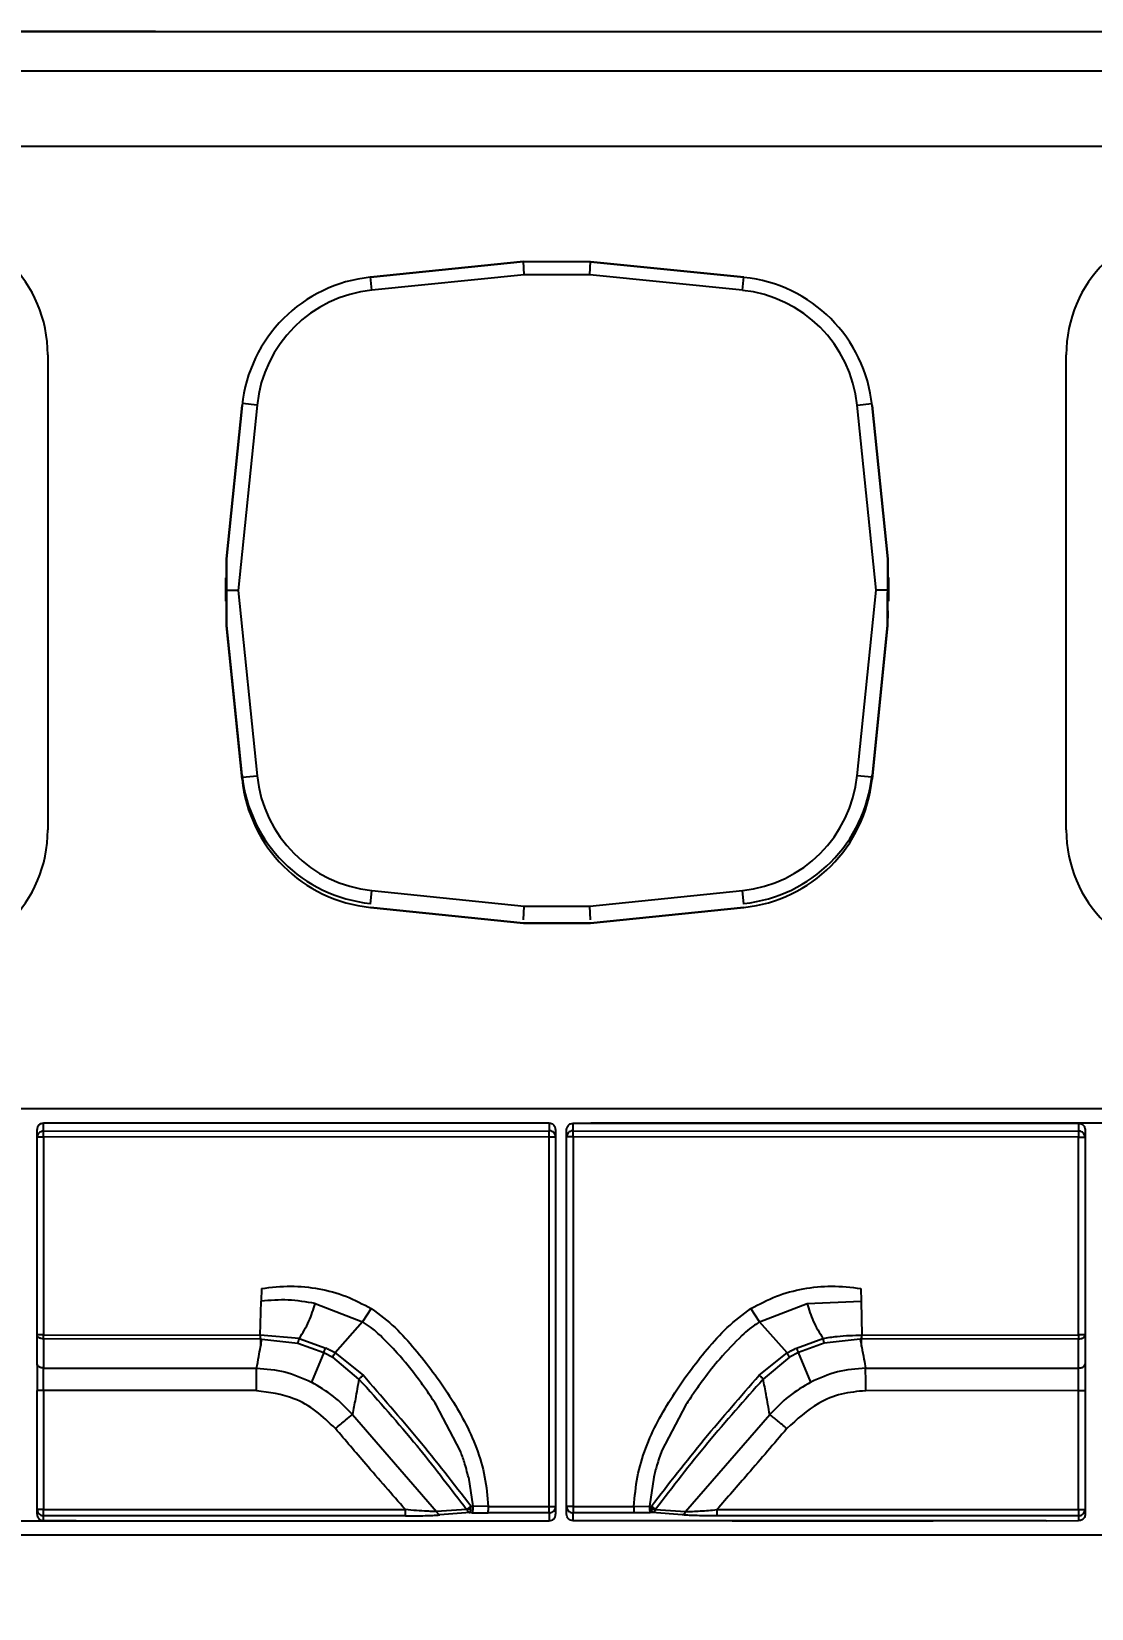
# Model space of a CAD drawing. Header units: millimetres. Extents: x 340 to 481, y 493 to 586.
# Drawn here: x 393.1 to 406.5, y 537.33 to 557.26 of the extents above; entities that cross this region are included whole.
import ezdxf

# ---------------------------------------------------------------- set-up
doc = ezdxf.new("R2010")
doc.units = ezdxf.units.MM
doc.header["$PDSIZE"] = -1
doc.linetypes.add('CENTERX2', pattern=[20.32, 12.7, -2.54, 2.54, -2.54])
doc.dimstyles.new('ISO-25', dxfattribs={"dimtxt": 2.5, "dimasz": 2.5, "dimexe": 1.25, "dimexo": 0.625, "dimtad": 1, "dimtxsty": 'Standard', "dimcen": 2.5, "dimadec": 0, "dimazin": 0, "dimtfac": 1, "dimtmove": 0, "dimatfit": 3, "dimfxl": 1, "dimarcsym": 0})

# ---------------------------------------------------------------- blocks, each defined once
blk = doc.blocks.new('*D2')
at = {"color": 0, "lineweight": -2}
for p, q in [((394.669, 557.257), (348.229, 557.257)), ((350.229, 553.177), (350.229, 536.154)), ((350.229, 512), (350.229, 529.023)), ((394.669, 507.92), (348.229, 507.92))]:
    blk.add_line(p, q, dxfattribs=at)
at = {"color": 0}
for points in [[(350.909, 553.177), (349.549, 553.177), (350.229, 557.257)], [(349.549, 512), (350.909, 512), (350.229, 507.92)]]:
    blk.add_solid(points, dxfattribs=at)
at = {"layer": 'Defpoints', "color": 0}
for p in [(394.669, 557.257), (350.229, 507.92), (394.669, 507.92)]:
    blk.add_point(p, dxfattribs=at)
at = {"color": 0, "insert": (350.229, 532.589), "char_height": 3.5, "attachment_point": 5}
blk.add_mtext('49,34', dxfattribs=at)

msp = doc.modelspace()

# ---------------------------------------------------------------- linework, layer by layer
at = {"color": 7, "linetype": 'Continuous', "lineweight": 25}
for p, q in [((366.407, 557.257), (433.085, 557.257)), ((433.085, 556.757), (366.407, 556.757)), ((399.331, 554.185), (399.322, 554.358)), ((400.161, 554.184), (400.17, 554.358)), ((399.331, 554.185), (397.405, 553.988)), ((400.161, 554.184), (399.331, 554.185)), ((402.087, 553.988), (400.161, 554.184)), ((395.568, 550.596), (395.766, 552.532)), ((395.955, 552.537), (395.716, 550.194)), ((403.776, 550.2), (403.537, 552.538)), ((403.726, 552.532), (403.924, 550.596)), ((395.568, 550.455), (395.568, 550.596)), ((403.924, 550.596), (403.924, 550.457)), ((395.558, 550.194), (395.558, 550.356)), ((403.934, 550.36), (403.934, 550.2)), ((395.716, 550.194), (395.558, 550.194)), ((395.558, 550.059), (395.558, 550.194)), ((395.716, 550.194), (395.955, 547.856)), ((403.537, 547.856), (403.776, 550.2)), ((403.934, 550.2), (403.776, 550.2)), ((403.934, 550.2), (403.934, 550.059)), ((395.568, 549.797), (395.568, 549.936)), ((403.924, 549.939), (403.923, 549.747)), ((395.766, 547.862), (395.568, 549.797)), ((403.923, 549.797), (403.726, 547.862)), ((403.923, 549.747), (403.923, 549.797)), ((397.405, 546.406), (399.331, 546.209)), ((400.161, 546.209), (402.087, 546.406)), ((399.322, 546.036), (399.331, 546.209)), ((399.331, 546.209), (400.161, 546.209)), ((400.17, 546.036), (400.161, 546.209)), ((432.774, 543.645), (366.819, 543.645)), ((393.175, 543.286), (393.175, 543.385)), ((393.175, 540.79), (393.175, 543.286)), ((393.256, 543.366), (393.256, 543.465)), ((399.646, 543.465), (393.256, 543.465)), ((393.256, 543.366), (399.646, 543.371)), ((399.646, 543.292), (393.257, 543.287)), ((393.257, 543.287), (393.257, 540.791)), ((399.646, 543.465), (399.646, 543.371)), ((399.647, 538.623), (399.646, 543.292)), ((399.727, 543.385), (399.727, 543.291)), ((399.727, 543.291), (399.727, 538.622)), ((399.866, 543.291), (399.866, 543.385)), ((399.866, 538.622), (399.866, 543.291)), ((399.947, 543.465), (406.337, 543.465)), ((399.947, 543.371), (399.947, 543.465)), ((399.947, 543.371), (406.337, 543.366)), ((399.947, 543.292), (399.947, 538.623)), ((406.336, 543.287), (399.947, 543.292)), ((406.336, 540.791), (406.336, 543.287)), ((406.337, 543.465), (406.337, 543.366)), ((406.418, 543.385), (406.418, 543.286)), ((406.418, 543.286), (406.418, 540.79)), ((396.011, 541.378), (396.006, 541.219)), ((403.583, 541.378), (403.587, 541.219)), ((395.995, 540.788), (396.006, 541.219)), ((396.688, 541.188), (397.288, 540.956)), ((397.398, 541.123), (397.288, 540.956)), ((402.305, 540.956), (402.195, 541.123)), ((402.305, 540.956), (402.905, 541.188)), ((402.905, 541.188), (403.587, 541.219)), ((403.587, 541.219), (403.598, 540.788)), ((397.288, 540.956), (396.94, 540.563)), ((402.653, 540.563), (402.305, 540.956)), ((393.175, 540.421), (393.175, 540.79)), ((393.257, 540.791), (395.995, 540.788)), ((396.001, 540.738), (393.257, 540.74)), ((393.257, 540.74), (393.257, 540.372)), ((396.487, 540.746), (395.995, 540.788)), ((396, 540.648), (396.001, 540.738)), ((396.001, 540.738), (396.016, 540.738)), ((396.016, 540.738), (396.471, 540.686)), ((396.487, 540.746), (396.822, 540.625)), ((402.771, 540.625), (403.106, 540.746)), ((403.577, 540.738), (403.122, 540.686)), ((403.592, 540.738), (403.577, 540.738)), ((406.337, 540.74), (403.592, 540.738)), ((403.594, 540.648), (403.592, 540.738)), ((403.598, 540.788), (406.336, 540.791)), ((406.337, 540.372), (406.337, 540.74)), ((406.418, 540.79), (406.418, 540.421)), ((396.471, 540.686), (396.796, 540.57)), ((396.796, 540.57), (396.64, 540.195)), ((396.796, 540.57), (396.91, 540.509)), ((397.242, 540.233), (396.91, 540.509)), ((396.94, 540.563), (397.293, 540.281)), ((402.3, 540.281), (402.653, 540.563)), ((402.683, 540.509), (402.351, 540.233)), ((402.797, 540.57), (402.683, 540.509)), ((403.122, 540.686), (402.797, 540.57)), ((402.953, 540.195), (402.797, 540.57)), ((393.257, 540.372), (395.948, 540.369)), ((403.645, 540.369), (406.337, 540.372)), ((393.175, 538.587), (393.175, 540.088)), ((395.947, 540.088), (393.257, 540.092)), ((393.257, 540.088), (393.257, 538.587)), ((395.947, 540.085), (393.257, 540.088)), ((398.522, 539.329), (398.219, 539.907)), ((401.374, 539.907), (401.071, 539.329)), ((403.646, 540.088), (406.336, 540.092)), ((406.336, 540.088), (403.646, 540.085)), ((406.336, 538.587), (406.336, 540.088)), ((406.418, 540.088), (406.418, 538.587)), ((397.16, 539.785), (398.223, 538.558)), ((401.37, 538.558), (402.433, 539.785)), ((398.625, 538.994), (398.681, 538.625)), ((400.968, 538.994), (400.912, 538.625)), ((393.175, 538.524), (393.175, 538.587)), ((393.256, 538.444), (393.256, 538.507)), ((397.828, 538.503), (393.256, 538.507)), ((393.257, 538.587), (397.829, 538.583)), ((398.602, 538.587), (398.223, 538.558)), ((398.646, 538.545), (398.266, 538.516)), ((398.67, 538.544), (398.646, 538.545)), ((398.655, 538.596), (398.657, 538.626)), ((398.657, 538.626), (398.681, 538.625)), ((398.67, 538.544), (398.876, 538.543)), ((398.876, 538.624), (398.681, 538.625)), ((398.876, 538.624), (399.647, 538.623)), ((399.646, 538.542), (398.876, 538.543)), ((399.646, 538.542), (399.646, 538.443)), ((399.727, 538.622), (399.727, 538.524)), ((399.866, 538.524), (399.866, 538.622)), ((399.947, 538.623), (400.717, 538.624)), ((400.718, 538.543), (399.947, 538.542)), ((399.947, 538.443), (399.947, 538.542)), ((400.717, 538.624), (400.912, 538.625)), ((400.912, 538.625), (400.937, 538.626)), ((400.947, 538.545), (400.923, 538.544)), ((400.937, 538.626), (400.938, 538.596)), ((401.327, 538.516), (400.947, 538.545)), ((400.991, 538.587), (401.37, 538.558)), ((401.764, 538.583), (406.336, 538.587)), ((406.337, 538.507), (401.765, 538.503)), ((406.337, 538.507), (406.337, 538.444)), ((406.418, 538.587), (406.418, 538.524)), ((393.668, 538.443), (393.256, 538.444)), ((393.668, 538.443), (399.646, 538.443)), ((405.925, 538.443), (399.947, 538.443)), ((405.925, 538.443), (406.337, 538.444)), ((366.819, 538.263), (432.774, 538.263))]:
    msp.add_line(p, q, dxfattribs=at)
at = {"color": 7, "linetype": 'Continuous'}
for p, q in [((366.407, 555.807), (433.085, 555.807)), ((397.386, 554.152), (399.321, 554.35)), ((399.321, 554.35), (397.386, 554.152)), ((399.321, 554.35), (400.17, 554.349)), ((400.17, 554.349), (399.321, 554.35)), ((400.17, 554.349), (402.106, 554.152)), ((402.106, 554.152), (400.17, 554.349)), ((393.31, 553.172), (393.31, 547.172)), ((406.18, 547.172), (406.18, 553.172)), ((395.568, 550.596), (395.766, 552.532)), ((395.766, 552.532), (395.568, 550.596)), ((403.726, 552.532), (403.924, 550.596)), ((403.924, 550.596), (403.726, 552.532)), ((395.568, 549.747), (395.568, 550.596)), ((395.568, 550.596), (395.568, 549.747)), ((403.924, 550.596), (403.923, 549.747)), ((403.923, 549.747), (403.924, 550.596)), ((395.766, 547.812), (395.568, 549.747)), ((395.568, 549.747), (395.766, 547.812)), ((403.923, 549.747), (403.726, 547.812)), ((403.726, 547.812), (403.923, 549.747)), ((399.321, 545.994), (397.386, 546.192)), ((397.386, 546.192), (399.321, 545.994)), ((402.106, 546.192), (400.17, 545.994)), ((400.17, 545.994), (402.106, 546.192)), ((400.17, 545.994), (399.321, 545.994)), ((399.321, 545.994), (400.17, 545.994)), ((433.374, 543.645), (366.219, 543.645)), ((366.219, 538.263), (433.374, 538.263))]:
    msp.add_line(p, q, dxfattribs=at)
at = {"color": 8, "linetype": 'Continuous', "lineweight": 25}
for p, q in [((397.405, 553.988), (397.388, 554.16)), ((402.087, 553.988), (402.104, 554.16)), ((395.955, 552.537), (395.769, 552.557)), ((403.537, 552.538), (403.723, 552.557)), ((395.768, 547.837), (395.955, 547.856)), ((403.723, 547.837), (403.537, 547.856)), ((397.388, 546.234), (397.405, 546.406)), ((402.104, 546.233), (402.087, 546.406))]:
    msp.add_line(p, q, dxfattribs=at)
at = {"color": 7, "linetype": 'CENTERX2'}
for p, q in [((433.194, 543.465), (366.399, 543.465)), ((366.399, 538.443), (433.194, 538.443))]:
    msp.add_line(p, q, dxfattribs=at)
at = {"color": 7, "linetype": 'Continuous', "lineweight": 25, "flags": 128}
for points in [[(395.997, 540.635), (395.999, 540.642), (396, 540.648)], [(403.596, 540.635), (403.595, 540.642), (403.594, 540.648)], [(395.947, 540.085), (395.947, 540.086), (395.947, 540.086), (395.947, 540.086), (395.947, 540.087), (395.947, 540.087), (395.947, 540.088), (395.947, 540.088), (395.947, 540.088)], [(403.646, 540.085), (403.646, 540.086), (403.646, 540.086), (403.646, 540.086), (403.646, 540.087), (403.646, 540.087), (403.646, 540.088), (403.646, 540.088), (403.646, 540.088)]]:
    msp.add_lwpolyline(points, dxfattribs=at)
at = {"color": 7, "linetype": 'Continuous'}
for centre, radius, start, end in [((391.66, 553.172), 1.65, 0, 90), ((407.83, 553.172), 1.65, 90, 180), ((397.57, 552.348), 1.814, 95.8373, 174.1735), ((397.57, 552.348), 1.814, 95.8373, 174.1735), ((401.922, 552.347), 1.814, 5.8373, 84.1735), ((401.922, 552.347), 1.814, 5.8373, 84.1735), ((397.57, 547.996), 1.814, 185.8373, 264.1735), ((397.57, 547.996), 1.814, 185.8373, 264.1735), ((401.921, 547.996), 1.814, 275.8373, 354.1735), ((401.921, 547.996), 1.814, 275.8373, 354.1735), ((391.66, 547.172), 1.65, 270, 0), ((407.83, 547.172), 1.65, 180, 270)]:
    msp.add_arc(centre, radius, start, end, dxfattribs=at)
at = {"color": 7, "linetype": 'Continuous', "lineweight": 25}
for centre, radius, start, end in [((397.57, 552.348), 1.814, 95.8373, 174.1735), ((401.922, 552.347), 1.814, 5.8373, 84.1735), ((397.57, 552.373), 1.624, 95.8373, 174.1735), ((401.922, 552.372), 1.624, 5.8373, 84.1735), ((397.57, 548.046), 1.814, 185.8373, 264.1735), ((397.57, 548.021), 1.624, 185.8373, 264.1735), ((401.922, 548.021), 1.624, 275.8373, 354.1735), ((401.921, 548.046), 1.814, 275.8373, 354.1735), ((390.205, 543.302), 3.052, 359.7232, 1.199), ((396.595, 543.307), 3.052, 359.7232, 1.199), ((402.998, 543.307), 3.052, 178.8009, 180.2767), ((409.39, 543.302), 3.054, 178.8017, 180.2762), ((385.064, 540.795), 8.193, 359.6155, 359.9694), ((309.567, 556.38), 87.853, 349.68407, 349.74388), ((490.026, 556.38), 87.853, 190.25626, 190.31584), ((414.528, 540.795), 8.192, 180.0303, 180.3847), ((390.273, 538.571), 2.984, 358.7609, 0.2933), ((394.845, 538.568), 2.984, 358.7609, 0.2933), ((395.93, 538.608), 2.947, 358.7356, 0.3039), ((396.701, 538.607), 2.946, 358.7355, 0.3038), ((402.893, 538.607), 2.946, 179.6961, 181.2645), ((403.663, 538.608), 2.947, 179.696, 181.2644), ((404.748, 538.568), 2.984, 179.7066, 181.239), ((409.32, 538.571), 2.984, 179.7067, 181.239)]:
    msp.add_arc(centre, radius, start, end, dxfattribs=at)
for points, knots in [([(393.256, 543.465), (393.245, 543.464), (393.229, 543.462), (393.21, 543.452), (393.194, 543.438), (393.178, 543.416), (393.176, 543.395), (393.175, 543.385)], [0, 0, 0, 0, 0.25342, 0.376755, 0.504454, 0.75394, 1, 1, 1, 1]), ([(393.256, 543.366), (393.248, 543.365), (393.231, 543.364), (393.21, 543.353), (393.194, 543.339), (393.184, 543.324), (393.176, 543.306), (393.176, 543.293), (393.175, 543.286)], [0, 0, 0, 0, 0.182036, 0.411431, 0.545976, 0.690302, 0.842527, 1, 1, 1, 1]), ([(393.257, 543.287), (393.246, 543.287), (393.231, 543.287), (393.212, 543.287), (393.198, 543.287), (393.188, 543.287), (393.178, 543.287), (393.176, 543.286), (393.175, 543.286)], [0, 0, 0, 0, 0.243619, 0.372782, 0.502319, 0.631447, 0.759537, 1, 1, 1, 1]), ([(399.727, 543.385), (399.726, 543.395), (399.724, 543.411), (399.714, 543.429), (399.7, 543.446), (399.678, 543.462), (399.657, 543.464), (399.646, 543.465)], [0, 0, 0, 0, 0.248992, 0.370652, 0.496975, 0.749541, 1, 1, 1, 1]), ([(399.727, 543.291), (399.726, 543.298), (399.725, 543.311), (399.718, 543.329), (399.708, 543.343), (399.692, 543.358), (399.671, 543.369), (399.654, 543.37), (399.646, 543.371)], [0, 0, 0, 0, 0.157473, 0.309698, 0.454024, 0.588569, 0.817964, 1, 1, 1, 1]), ([(399.646, 543.292), (399.654, 543.292), (399.671, 543.292), (399.692, 543.292), (399.708, 543.292), (399.718, 543.292), (399.726, 543.291), (399.727, 543.291), (399.727, 543.291)], [0, 0, 0, 0, 0.181966, 0.411368, 0.545075, 0.689675, 0.842559, 1, 1, 1, 1]), ([(399.866, 543.385), (399.867, 543.395), (399.869, 543.416), (399.886, 543.438), (399.902, 543.452), (399.92, 543.462), (399.936, 543.464), (399.947, 543.465)], [0, 0, 0, 0, 0.246055, 0.49554, 0.623249, 0.746587, 1, 1, 1, 1]), ([(399.947, 543.371), (399.94, 543.37), (399.922, 543.369), (399.901, 543.358), (399.885, 543.343), (399.875, 543.329), (399.868, 543.311), (399.867, 543.298), (399.866, 543.291)], [0, 0, 0, 0, 0.182036, 0.411431, 0.545976, 0.690302, 0.842527, 1, 1, 1, 1]), ([(399.947, 543.292), (399.936, 543.292), (399.921, 543.292), (399.902, 543.292), (399.889, 543.292), (399.879, 543.292), (399.869, 543.291), (399.867, 543.291), (399.866, 543.291)], [0, 0, 0, 0, 0.243743, 0.372827, 0.502302, 0.631379, 0.759406, 1, 1, 1, 1]), ([(406.336, 543.287), (406.344, 543.287), (406.362, 543.287), (406.383, 543.287), (406.399, 543.287), (406.409, 543.287), (406.417, 543.286), (406.418, 543.286), (406.418, 543.286)], [0, 0, 0, 0, 0.181752, 0.411268, 0.545131, 0.689867, 0.842768, 1, 1, 1, 1]), ([(406.337, 543.465), (406.348, 543.464), (406.369, 543.462), (406.391, 543.446), (406.405, 543.43), (406.416, 543.411), (406.417, 543.395), (406.418, 543.385)], [0, 0, 0, 0, 0.249636, 0.501402, 0.628165, 0.75021, 1, 1, 1, 1]), ([(406.418, 543.286), (406.418, 543.293), (406.417, 543.306), (406.409, 543.324), (406.399, 543.339), (406.383, 543.353), (406.362, 543.364), (406.345, 543.365), (406.337, 543.366)], [0, 0, 0, 0, 0.157473, 0.309699, 0.454025, 0.58857, 0.817964, 1, 1, 1, 1]), ([(396.011, 541.378), (396.133, 541.392), (396.375, 541.418), (396.736, 541.383), (397.083, 541.29), (397.293, 541.179), (397.398, 541.123)], [0, 0, 0, 0, 0.256766, 0.505731, 0.751665, 1, 1, 1, 1]), ([(402.195, 541.123), (402.301, 541.179), (402.51, 541.29), (402.857, 541.383), (403.218, 541.418), (403.46, 541.392), (403.583, 541.378)], [0, 0, 0, 0, 0.2483334, 0.4942662, 0.7432317, 1, 1, 1, 1]), ([(396.688, 541.188), (396.575, 541.207), (396.348, 541.244), (396.12, 541.227), (396.006, 541.219)], [0, 0, 0, 0, 0.502047, 1, 1, 1, 1]), ([(396.487, 540.746), (396.531, 540.817), (396.618, 540.955), (396.665, 541.112), (396.688, 541.188)], [0, 0, 0, 0, 0.51188, 1, 1, 1, 1]), ([(397.398, 541.123), (397.501, 541.046), (397.703, 540.895), (398.033, 540.521), (398.402, 540.027), (398.7, 539.48), (398.843, 539), (398.865, 538.749), (398.876, 538.624)], [0, 0, 0, 0, 0.128773, 0.252959, 0.499043, 0.747593, 0.873757, 1, 1, 1, 1]), ([(400.717, 538.624), (400.728, 538.749), (400.75, 539), (400.894, 539.48), (401.191, 540.027), (401.56, 540.521), (401.89, 540.895), (402.092, 541.046), (402.195, 541.123)], [0, 0, 0, 0, 0.126243, 0.252407, 0.500957, 0.747041, 0.871227, 1, 1, 1, 1]), ([(402.905, 541.188), (402.928, 541.112), (402.975, 540.955), (403.062, 540.817), (403.106, 540.746)], [0, 0, 0, 0, 0.48812, 1, 1, 1, 1]), ([(397.512, 540.782), (397.472, 540.819), (397.402, 540.882), (397.322, 540.934), (397.288, 540.956)], [0, 0, 0, 0, 0.5716384, 1, 1, 1, 1]), ([(402.305, 540.956), (402.262, 540.927), (402.182, 540.875), (402.112, 540.811), (402.081, 540.782)], [0, 0, 0, 0, 0.548877, 1, 1, 1, 1]), ([(393.257, 540.791), (393.246, 540.791), (393.231, 540.791), (393.212, 540.79), (393.198, 540.79), (393.188, 540.79), (393.178, 540.79), (393.176, 540.79), (393.175, 540.79)], [0, 0, 0, 0, 0.243618, 0.372782, 0.502319, 0.631447, 0.759537, 1, 1, 1, 1]), ([(393.257, 540.74), (393.246, 540.741), (393.231, 540.742), (393.212, 540.748), (393.198, 540.754), (393.188, 540.762), (393.178, 540.774), (393.176, 540.783), (393.175, 540.79)], [0, 0, 0, 0, 0.241127, 0.370687, 0.50272, 0.634695, 0.763396, 1, 1, 1, 1]), ([(396.471, 540.686), (396.472, 540.69), (396.474, 540.699), (396.478, 540.714), (396.482, 540.73), (396.485, 540.741), (396.487, 540.746)], [0, 0, 0, 0, 0.247251, 0.499954, 0.752682, 1, 1, 1, 1]), ([(397.994, 540.232), (397.908, 540.345), (397.759, 540.538), (397.585, 540.71), (397.512, 540.782)], [0, 0, 0, 0, 0.5806973, 1, 1, 1, 1]), ([(402.081, 540.782), (401.985, 540.686), (401.813, 540.512), (401.665, 540.318), (401.599, 540.232)], [0, 0, 0, 0, 0.556874, 1, 1, 1, 1]), ([(403.106, 540.746), (403.166, 540.756), (403.328, 540.781), (403.493, 540.786), (403.598, 540.788)], [0, 0, 0, 0, 0.363352, 1, 1, 1, 1]), ([(403.122, 540.686), (403.121, 540.69), (403.119, 540.699), (403.115, 540.714), (403.111, 540.73), (403.108, 540.741), (403.106, 540.746)], [0, 0, 0, 0, 0.24719, 0.499867, 0.752615, 1, 1, 1, 1]), ([(406.337, 540.74), (406.347, 540.741), (406.363, 540.742), (406.382, 540.748), (406.395, 540.754), (406.405, 540.762), (406.415, 540.774), (406.417, 540.783), (406.418, 540.79)], [0, 0, 0, 0, 0.241127, 0.370686, 0.502719, 0.634695, 0.763396, 1, 1, 1, 1]), ([(406.418, 540.79), (406.417, 540.79), (406.415, 540.79), (406.405, 540.79), (406.398, 540.79), (406.394, 540.79)], [0, 0, 0, 0, 0.483166, 0.74054, 1, 1, 1, 1]), ([(395.948, 540.369), (395.958, 540.418), (395.974, 540.507), (395.99, 540.596), (395.997, 540.635)], [0, 0, 0, 0, 0.559876, 1, 1, 1, 1]), ([(396.796, 540.57), (396.798, 540.574), (396.801, 540.582), (396.808, 540.596), (396.814, 540.611), (396.819, 540.62), (396.822, 540.625)], [0, 0, 0, 0, 0.247199, 0.499741, 0.75242, 1, 1, 1, 1]), ([(396.94, 540.563), (396.919, 540.575), (396.88, 540.597), (396.839, 540.617), (396.822, 540.625)], [0, 0, 0, 0, 0.559705, 1, 1, 1, 1]), ([(396.91, 540.509), (396.915, 540.518), (396.924, 540.535), (396.935, 540.554), (396.94, 540.563)], [0, 0, 0, 0, 0.559502, 1, 1, 1, 1]), ([(402.653, 540.563), (402.674, 540.575), (402.713, 540.597), (402.754, 540.616), (402.771, 540.625)], [0, 0, 0, 0, 0.557096, 1, 1, 1, 1]), ([(402.683, 540.509), (402.681, 540.513), (402.677, 540.521), (402.67, 540.534), (402.661, 540.548), (402.656, 540.558), (402.653, 540.563)], [0, 0, 0, 0, 0.2470511, 0.4997128, 0.7525276, 1, 1, 1, 1]), ([(402.797, 540.57), (402.795, 540.574), (402.792, 540.582), (402.786, 540.596), (402.779, 540.611), (402.774, 540.62), (402.771, 540.625)], [0, 0, 0, 0, 0.247246, 0.499807, 0.752471, 1, 1, 1, 1]), ([(403.596, 540.635), (403.605, 540.585), (403.621, 540.496), (403.638, 540.408), (403.645, 540.369)], [0, 0, 0, 0, 0.560088, 1, 1, 1, 1]), ([(393.257, 540.372), (393.246, 540.373), (393.231, 540.373), (393.212, 540.38), (393.198, 540.386), (393.188, 540.394), (393.178, 540.406), (393.176, 540.415), (393.175, 540.421)], [0, 0, 0, 0, 0.241127, 0.370687, 0.50272, 0.634695, 0.763396, 1, 1, 1, 1]), ([(393.175, 540.421), (393.175, 540.365), (393.175, 540.263), (393.175, 540.142), (393.175, 540.088)], [0, 0, 0, 0, 0.558255, 1, 1, 1, 1]), ([(395.948, 540.369), (396.069, 540.36), (396.31, 540.343), (396.53, 540.244), (396.64, 540.195)], [0, 0, 0, 0, 0.500216, 1, 1, 1, 1]), ([(403.645, 540.369), (403.524, 540.36), (403.284, 540.343), (403.063, 540.244), (402.953, 540.194)], [0, 0, 0, 0, 0.50027, 1, 1, 1, 1]), ([(406.337, 540.372), (406.347, 540.373), (406.363, 540.373), (406.382, 540.38), (406.395, 540.386), (406.405, 540.394), (406.415, 540.406), (406.417, 540.415), (406.418, 540.421)], [0, 0, 0, 0, 0.241128, 0.370687, 0.50272, 0.634695, 0.763396, 1, 1, 1, 1]), ([(406.418, 540.421), (406.418, 540.365), (406.418, 540.263), (406.418, 540.142), (406.418, 540.088)], [0, 0, 0, 0, 0.558262, 1, 1, 1, 1]), ([(397.16, 539.785), (397.082, 539.865), (396.928, 540.025), (396.736, 540.138), (396.64, 540.194)], [0, 0, 0, 0, 0.5004186, 1, 1, 1, 1]), ([(397.242, 540.233), (397.227, 540.15), (397.2, 540), (397.172, 539.851), (397.16, 539.785)], [0, 0, 0, 0, 0.561163, 1, 1, 1, 1]), ([(397.242, 540.233), (397.246, 540.237), (397.252, 540.243), (397.265, 540.256), (397.279, 540.268), (397.288, 540.277), (397.293, 540.281)], [0, 0, 0, 0, 0.246048, 0.499443, 0.753141, 1, 1, 1, 1]), ([(397.242, 540.233), (397.491, 539.955), (397.751, 539.665), (398.099, 539.238), (398.308, 538.971), (398.504, 538.715), (398.602, 538.587)], [0, 0, 0, 0, 0.523748, 0.54548, 0.773248, 1, 1, 1, 1]), ([(398.657, 538.626), (398.437, 538.91), (397.999, 539.475), (397.527, 540.013), (397.293, 540.281)], [0, 0, 0, 0, 0.502993, 1, 1, 1, 1]), ([(398.219, 539.907), (398.178, 539.969), (398.106, 540.079), (398.028, 540.185), (397.994, 540.232)], [0, 0, 0, 0, 0.559821, 1, 1, 1, 1]), ([(400.937, 538.626), (401.156, 538.91), (401.594, 539.475), (402.066, 540.013), (402.3, 540.281)], [0, 0, 0, 0, 0.502993, 1, 1, 1, 1]), ([(402.351, 540.233), (402.114, 539.967), (401.64, 539.434), (401.207, 538.869), (400.991, 538.587)], [0, 0, 0, 0, 0.499871, 1, 1, 1, 1]), ([(401.599, 540.232), (401.556, 540.173), (401.478, 540.066), (401.406, 539.956), (401.374, 539.907)], [0, 0, 0, 0, 0.560178, 1, 1, 1, 1]), ([(402.351, 540.233), (402.347, 540.237), (402.341, 540.243), (402.328, 540.256), (402.314, 540.268), (402.305, 540.277), (402.3, 540.281)], [0, 0, 0, 0, 0.246047, 0.499442, 0.75314, 1, 1, 1, 1]), ([(402.433, 539.785), (402.418, 539.869), (402.39, 540.018), (402.363, 540.168), (402.351, 540.233)], [0, 0, 0, 0, 0.558805, 1, 1, 1, 1]), ([(402.953, 540.194), (402.857, 540.138), (402.665, 540.025), (402.511, 539.865), (402.433, 539.785)], [0, 0, 0, 0, 0.499581, 1, 1, 1, 1]), ([(393.257, 540.088), (393.246, 540.088), (393.231, 540.088), (393.212, 540.088), (393.198, 540.088), (393.188, 540.088), (393.178, 540.088), (393.176, 540.088), (393.175, 540.088)], [0, 0, 0, 0, 0.243617, 0.372782, 0.502319, 0.631448, 0.759539, 1, 1, 1, 1]), ([(393.257, 540.088), (393.257, 540.089), (393.257, 540.09), (393.257, 540.091), (393.257, 540.092)], [0, 0, 0, 0, 0.560036, 1, 1, 1, 1]), ([(396.944, 539.608), (396.864, 539.684), (396.709, 539.835), (396.377, 540.029), (396.109, 540.064), (395.947, 540.085)], [0, 0, 0, 0, 0.292303, 0.572758, 1, 1, 1, 1]), ([(403.646, 540.085), (403.543, 540.076), (403.337, 540.057), (402.98, 539.911), (402.776, 539.724), (402.649, 539.608)], [0, 0, 0, 0, 0.272237, 0.547518, 1, 1, 1, 1]), ([(406.336, 540.088), (406.336, 540.089), (406.336, 540.09), (406.336, 540.091), (406.336, 540.092)], [0, 0, 0, 0, 0.560035, 1, 1, 1, 1]), ([(406.336, 540.088), (406.347, 540.088), (406.362, 540.088), (406.381, 540.088), (406.395, 540.088), (406.405, 540.088), (406.415, 540.088), (406.417, 540.088), (406.418, 540.088)], [0, 0, 0, 0, 0.240915, 0.370391, 0.5023, 0.633826, 0.762244, 1, 1, 1, 1]), ([(396.944, 539.608), (396.989, 539.645), (397.07, 539.712), (397.132, 539.763), (397.16, 539.785)], [0, 0, 0, 0, 0.559783, 1, 1, 1, 1]), ([(402.649, 539.608), (402.629, 539.624), (402.589, 539.657), (402.532, 539.705), (402.478, 539.749), (402.448, 539.773), (402.433, 539.785)], [0, 0, 0, 0, 0.250369, 0.500556, 0.750451, 1, 1, 1, 1]), ([(397.829, 538.583), (397.661, 538.775), (397.364, 539.114), (397.071, 539.458), (396.944, 539.608)], [0, 0, 0, 0, 0.5636964, 1, 1, 1, 1]), ([(402.649, 539.608), (402.486, 539.416), (402.193, 539.073), (401.896, 538.733), (401.764, 538.583)], [0, 0, 0, 0, 0.55723, 1, 1, 1, 1]), ([(398.625, 538.994), (398.609, 539.057), (398.582, 539.171), (398.54, 539.281), (398.522, 539.329)], [0, 0, 0, 0, 0.559434, 1, 1, 1, 1]), ([(401.071, 539.329), (401.048, 539.267), (401.007, 539.158), (400.98, 539.044), (400.968, 538.994)], [0, 0, 0, 0, 0.560421, 1, 1, 1, 1]), ([(393.257, 538.587), (393.249, 538.587), (393.232, 538.587), (393.21, 538.587), (393.194, 538.587), (393.184, 538.587), (393.176, 538.587), (393.175, 538.587), (393.175, 538.587)], [0, 0, 0, 0, 0.181749, 0.411267, 0.545132, 0.68987, 0.842771, 1, 1, 1, 1]), ([(393.175, 538.587), (393.176, 538.58), (393.176, 538.567), (393.184, 538.549), (393.194, 538.534), (393.21, 538.52), (393.231, 538.509), (393.248, 538.508), (393.256, 538.507)], [0, 0, 0, 0, 0.157473, 0.309698, 0.454024, 0.588569, 0.817964, 1, 1, 1, 1]), ([(393.175, 538.524), (393.175, 538.517), (393.176, 538.504), (393.182, 538.492), (393.184, 538.486)], [0, 0, 0, 0, 0.49972, 1, 1, 1, 1]), ([(397.828, 538.503), (397.913, 538.504), (398.072, 538.505), (398.205, 538.513), (398.266, 538.516)], [0, 0, 0, 0, 0.537944, 1, 1, 1, 1]), ([(398.223, 538.558), (398.209, 538.559), (398.172, 538.56), (398.046, 538.565), (397.923, 538.575), (397.829, 538.583)], [0, 0, 0, 0, 0.121958, 0.327457, 1, 1, 1, 1]), ([(398.223, 538.558), (398.226, 538.553), (398.231, 538.541), (398.242, 538.529), (398.254, 538.519), (398.262, 538.517), (398.266, 538.516)], [0, 0, 0, 0, 0.249815, 0.500001, 0.750184, 1, 1, 1, 1]), ([(398.602, 538.587), (398.606, 538.589), (398.613, 538.594), (398.626, 538.603), (398.641, 538.614), (398.651, 538.622), (398.657, 538.626)], [0, 0, 0, 0, 0.221754, 0.48712, 0.729136, 1, 1, 1, 1]), ([(398.655, 538.596), (398.649, 538.594), (398.638, 538.591), (398.619, 538.588), (398.608, 538.587), (398.602, 538.587)], [0, 0, 0, 0, 0.3324125, 0.6229393, 1, 1, 1, 1]), ([(398.602, 538.587), (398.604, 538.582), (398.608, 538.573), (398.618, 538.56), (398.63, 538.549), (398.64, 538.546), (398.646, 538.545)], [0, 0, 0, 0, 0.192714, 0.422126, 0.691653, 1, 1, 1, 1]), ([(398.646, 538.545), (398.647, 538.546), (398.649, 538.549), (398.652, 538.56), (398.654, 538.576), (398.655, 538.589), (398.655, 538.596)], [0, 0, 0, 0, 0.250201, 0.500438, 0.74999, 1, 1, 1, 1]), ([(398.681, 538.625), (398.681, 538.616), (398.68, 538.596), (398.678, 538.569), (398.674, 538.55), (398.671, 538.546), (398.67, 538.544)], [0, 0, 0, 0, 0.2411886, 0.50025, 0.7591751, 1, 1, 1, 1]), ([(399.646, 538.443), (399.657, 538.444), (399.673, 538.446), (399.692, 538.456), (399.708, 538.47), (399.724, 538.492), (399.726, 538.513), (399.727, 538.524)], [0, 0, 0, 0, 0.253434, 0.376773, 0.504477, 0.753954, 1, 1, 1, 1]), ([(399.647, 538.623), (399.657, 538.623), (399.672, 538.623), (399.691, 538.623), (399.704, 538.623), (399.714, 538.623), (399.724, 538.622), (399.726, 538.622), (399.727, 538.622)], [0, 0, 0, 0, 0.243748, 0.372829, 0.502302, 0.631376, 0.759401, 1, 1, 1, 1]), ([(399.695, 538.558), (399.699, 538.562), (399.708, 538.57), (399.718, 538.585), (399.725, 538.603), (399.726, 538.615), (399.727, 538.622)], [0, 0, 0, 0, 0.228538, 0.473835, 0.732461, 1, 1, 1, 1]), ([(399.947, 538.623), (399.939, 538.623), (399.922, 538.623), (399.901, 538.623), (399.885, 538.623), (399.875, 538.623), (399.868, 538.622), (399.867, 538.622), (399.866, 538.622)], [0, 0, 0, 0, 0.181975, 0.411373, 0.545073, 0.689667, 0.84255, 1, 1, 1, 1]), ([(399.866, 538.622), (399.867, 538.615), (399.868, 538.603), (399.875, 538.585), (399.885, 538.57), (399.894, 538.562), (399.899, 538.558)], [0, 0, 0, 0, 0.267539, 0.526165, 0.771462, 1, 1, 1, 1]), ([(399.947, 538.443), (399.937, 538.444), (399.915, 538.447), (399.893, 538.463), (399.879, 538.479), (399.869, 538.497), (399.867, 538.513), (399.866, 538.524)], [0, 0, 0, 0, 0.249649, 0.501423, 0.628183, 0.750223, 1, 1, 1, 1]), ([(400.923, 538.544), (400.885, 538.544), (400.817, 538.543), (400.748, 538.543), (400.718, 538.543)], [0, 0, 0, 0, 0.559986, 1, 1, 1, 1]), ([(400.912, 538.625), (400.912, 538.615), (400.913, 538.595), (400.916, 538.569), (400.919, 538.55), (400.922, 538.546), (400.923, 538.544)], [0, 0, 0, 0, 0.250182, 0.500001, 0.749816, 1, 1, 1, 1]), ([(400.991, 538.587), (400.988, 538.589), (400.98, 538.594), (400.967, 538.603), (400.952, 538.614), (400.942, 538.622), (400.937, 538.626)], [0, 0, 0, 0, 0.221754, 0.487119, 0.729135, 1, 1, 1, 1]), ([(400.938, 538.596), (400.938, 538.589), (400.939, 538.576), (400.942, 538.56), (400.944, 538.549), (400.946, 538.546), (400.947, 538.545)], [0, 0, 0, 0, 0.25001, 0.499562, 0.749799, 1, 1, 1, 1]), ([(400.938, 538.596), (400.944, 538.594), (400.955, 538.591), (400.974, 538.588), (400.985, 538.587), (400.991, 538.587)], [0, 0, 0, 0, 0.332362, 0.622962, 1, 1, 1, 1]), ([(400.991, 538.587), (400.988, 538.581), (400.983, 538.57), (400.972, 538.557), (400.96, 538.548), (400.952, 538.546), (400.947, 538.545)], [0, 0, 0, 0, 0.249812, 0.499999, 0.750183, 1, 1, 1, 1]), ([(401.37, 538.558), (401.367, 538.553), (401.362, 538.541), (401.352, 538.528), (401.339, 538.519), (401.331, 538.517), (401.327, 538.516)], [0, 0, 0, 0, 0.245528, 0.499445, 0.753667, 1, 1, 1, 1]), ([(401.765, 538.503), (401.68, 538.504), (401.522, 538.505), (401.388, 538.513), (401.327, 538.516)], [0, 0, 0, 0, 0.535867, 1, 1, 1, 1]), ([(401.37, 538.558), (401.398, 538.559), (401.456, 538.561), (401.589, 538.568), (401.694, 538.577), (401.764, 538.583)], [0, 0, 0, 0, 0.243767, 0.492923, 1, 1, 1, 1]), ([(406.336, 538.587), (406.347, 538.587), (406.362, 538.587), (406.382, 538.587), (406.395, 538.587), (406.405, 538.587), (406.415, 538.587), (406.417, 538.587), (406.418, 538.587)], [0, 0, 0, 0, 0.243617, 0.372782, 0.502319, 0.631448, 0.759539, 1, 1, 1, 1]), ([(406.337, 538.507), (406.345, 538.508), (406.362, 538.509), (406.383, 538.52), (406.399, 538.534), (406.409, 538.549), (406.417, 538.567), (406.418, 538.58), (406.418, 538.587)], [0, 0, 0, 0, 0.182036, 0.411431, 0.545976, 0.690302, 0.842527, 1, 1, 1, 1]), ([(406.418, 538.524), (406.418, 538.517), (406.417, 538.504), (406.412, 538.492), (406.409, 538.486)], [0, 0, 0, 0, 0.49972, 1, 1, 1, 1]), ([(393.184, 538.486), (393.188, 538.48), (393.196, 538.468), (393.214, 538.455), (393.234, 538.445), (393.249, 538.444), (393.256, 538.444)], [0, 0, 0, 0, 0.247628, 0.492595, 0.747916, 1, 1, 1, 1]), ([(406.409, 538.486), (406.405, 538.48), (406.397, 538.468), (406.379, 538.454), (406.359, 538.445), (406.344, 538.444), (406.337, 538.444)], [0, 0, 0, 0, 0.25003, 0.506976, 0.750519, 1, 1, 1, 1])]:
    msp.add_open_spline(points, degree=3, knots=knots, dxfattribs=at)
for points in [[(396.001, 540.738), (396, 540.745), (395.998, 540.761), (395.996, 540.779), (395.995, 540.788)], [(403.592, 540.738), (403.593, 540.745), (403.595, 540.761), (403.597, 540.779), (403.598, 540.788)], [(393.257, 540.092), (393.257, 540.143), (393.256, 540.244), (393.256, 540.329), (393.257, 540.372)], [(395.947, 540.088), (395.947, 540.139), (395.947, 540.241), (395.948, 540.326), (395.948, 540.369)], [(403.646, 540.088), (403.646, 540.139), (403.646, 540.241), (403.645, 540.326), (403.645, 540.369)], [(406.336, 540.092), (406.337, 540.143), (406.337, 540.244), (406.337, 540.329), (406.337, 540.372)]]:
    msp.add_open_spline(points, degree=3, dxfattribs=at)
at = {"color": 8, "linetype": 'Continuous', "lineweight": 25}
for points, knots in [([(406.394, 540.79), (406.39, 540.79), (406.382, 540.79), (406.362, 540.791), (406.347, 540.791), (406.336, 540.791)], [0, 0, 0, 0, 0.257877, 0.515012, 1, 1, 1, 1]), ([(399.646, 538.542), (399.654, 538.543), (399.671, 538.544), (399.686, 538.553), (399.695, 538.558)], [0, 0, 0, 0, 0.442398, 1, 1, 1, 1]), ([(399.899, 538.558), (399.907, 538.553), (399.922, 538.544), (399.94, 538.543), (399.947, 538.542)], [0, 0, 0, 0, 0.5576019, 1, 1, 1, 1])]:
    msp.add_open_spline(points, degree=3, knots=knots, dxfattribs=at)

# ---------------------------------------------------------------- dimensions: what is measured, and where the dimension line sits
dim = msp.add_linear_dim(base=(350.229, 507.92), p1=(394.669, 557.257), p2=(394.669, 507.92), angle=90, dimstyle='ISO-25', override={"dimtxt": 3.5, "dimasz": 4.08, "dimexe": 2, "dimexo": 0, "dimgap": 1.524, "dimtih": 1, "dimtoh": 1, "dimzin": 0, "dimadec": 2, "dimtzin": 0})
dim.commit()
dim.dimension.update_dxf_attribs({"geometry": '*D2', "text_midpoint": (350.229, 532.589)})

doc.saveas('drawing.dxf')
